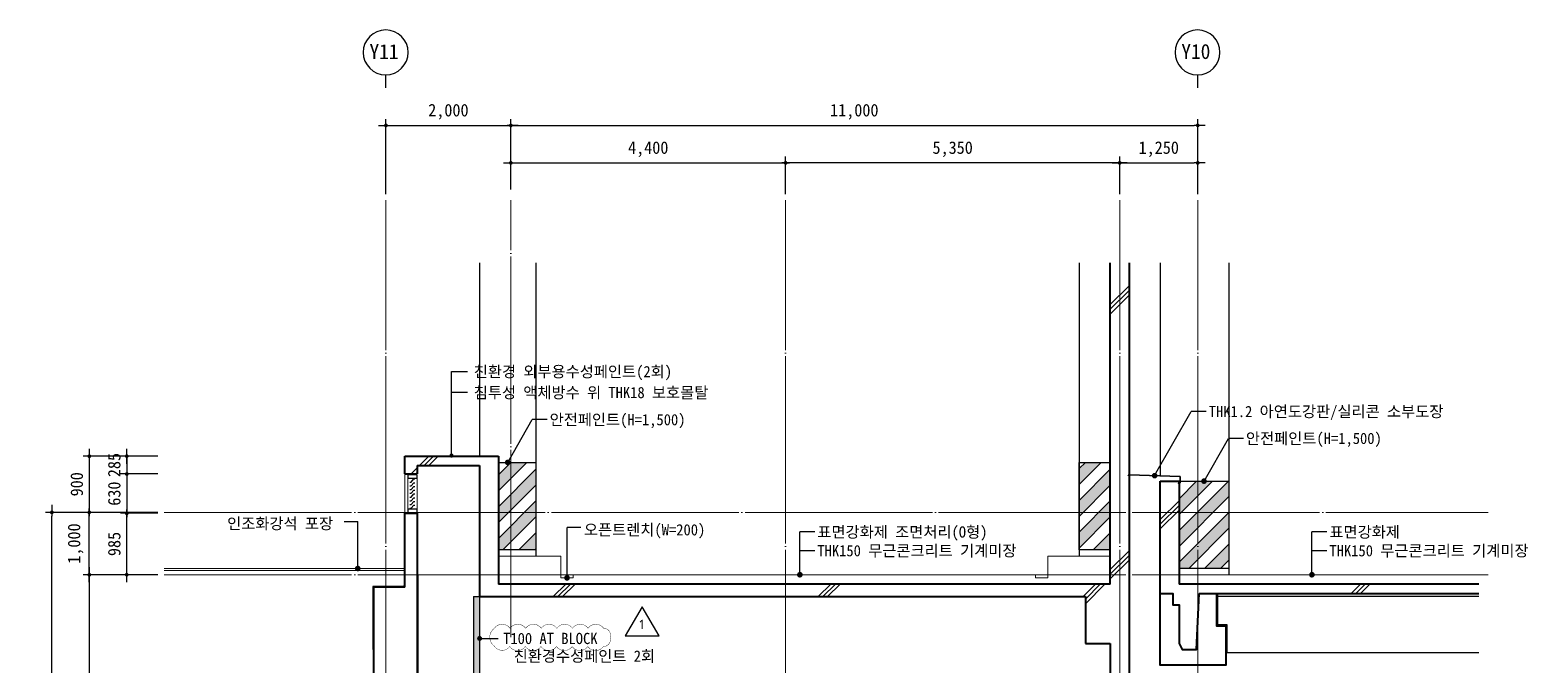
# Model space of a CAD drawing. Header units: inches. Extents: x 224105 to 519834, y 3350 to 70638.
# Drawn here: x 423197 to 447186, y 19109 to 29270 of the extents above; entities that cross this region are included whole.
import ezdxf
from ezdxf.enums import TextEntityAlignment as Align
from ezdxf.xclip import XClip

# ---------------------------------------------------------------- set-up
doc = ezdxf.new("R2010")
doc.units = ezdxf.units.IN
doc.header["$MEASUREMENT"] = 0
doc.header["$XCLIPFRAME"] = 2
doc.linetypes.add('CEN', pattern=[62, 60, -1, 0, -1])
doc.linetypes.add('HID', pattern=[2, 1.1, -0.9])
doc.layers.get('0').update_dxf_attribs({"linetype": 'CONTINUOUS'})
for name, color, linetype, lineweight in [('A-AXIS-BUBL', 7, 'CONTINUOUS', 25), ('A-AXIS-LINE', 1, 'CEN', 15), ('A-BORD-TEXT', 3, 'CONTINUOUS', 25), ('A-CONC-LIN1', 2, 'CONTINUOUS', 40), ('A-CONC-LIN2', 7, 'CONTINUOUS', 25), ('A-DIMS', 7, 'CONTINUOUS', 25), ('A-DWXM-WIND', 4, 'CONTINUOUS', 25), ('A-ELEV-LIN2', 7, 'CONTINUOUS', 25), ('A-ELEV-LIN3', 8, 'CONTINUOUS', 18), ('A-MKXS-LEAD', 7, 'CONTINUOUS', 25), ('A-MKXS-TEXT1', 3, 'CONTINUOUS', 25), ('A-SECT-LIN1', 4, 'CONTINUOUS', 25), ('A-WAXM-BLOC', 3, 'CONTINUOUS', 25), ('A-XXXX-FIN2', 6, 'CONTINUOUS', 20), ('A-XXXX-HATC', 8, 'CONTINUOUS', 18), ('A-XXXX-TXT2', 3, 'CONTINUOUS', 25), ('A-XXXX-WAT1', 9, 'HID', 20), ('REV-202205', 20, 'CONTINUOUS', 25)]:
    doc.layers.add(name, color=color, linetype=linetype, lineweight=lineweight)
doc.layers.add('SCREW', color=6, linetype='CONTINUOUS')
doc.styles.add('HY울릉도L', font='H2GTRE.TTF')
doc.styles.add('돋움체', font='')
doc.styles.add('맑은고딕', font='malgun.ttf')
doc.styles.get('돋움체').set_extended_font_data('DotumChe')
doc.dimstyles.new('CDIM', dxfattribs={"dimtxt": 2, "dimasz": 0.6, "dimexe": 1, "dimexo": 1, "dimgap": 1, "dimtad": 1, "dimdec": 0, "dimrnd": 0.5, "dimzin": 0, "dimdsep": 32, "dimlunit": 6, "dimtxsty": 'HY울릉도L', "dimblk1": '_CIDOT', "dimblk2": '_CIDOT', "dimsah": 1, "dimcen": 4.5, "dimclrd": 2, "dimclre": 2, "dimclrt": 7, "dimadec": 0, "dimazin": 0, "dimtfac": 1, "dimtdec": 0, "dimtix": 1, "dimtmove": 2, "dimatfit": 1, "dimldrblk": '_CIDOT', "dimfxl": 1, "dimtolj": 1, "dimtzin": 0, "dimlwd": -1, "dimarcsym": 0})

# ---------------------------------------------------------------- blocks, each defined once
blk = doc.blocks.new('_CIDOT')
at = {"color": 0, "linetype": 'ByBlock'}
blk.add_line((2, 0), (-1, 0), dxfattribs=at)
at = {"color": 0, "linetype": 'ByBlock', "const_width": 0.5}
blk.add_lwpolyline([(-0.25, 0, 1), (0.25, 0, 1)], format="xyb", close=True, dxfattribs=at)
blk = doc.blocks.new('*D55')
at = {"layer": 'A-DIMS', "lineweight": -2, "transparency": 16777216}
for p, q in [((425247, 21540), (423447, 21540)), ((425247, 11540), (423447, 11540))]:
    blk.add_line(p, q, dxfattribs=at)
at = {"layer": 'A-DIMS', "transparency": 16777216}
blk.add_line((423547, 11600), (423547, 21480), dxfattribs=at)
at = {"layer": 'A-DIMS', "transparency": 16777216, "xscale": 60, "yscale": 60, "zscale": 60}
for p, rotation in [((423547, 21540), 90), ((423547, 11540), 270)]:
    blk.add_blockref('_CIDOT', p, dxfattribs=dict(at, rotation=rotation))
at = {"layer": 'A-DIMS', "color": 3, "transparency": 16777216, "insert": (423328, 16540), "char_height": 200, "attachment_point": 5, "rotation": 90, "style": '돋움체'}
blk.add_mtext('\\A1;10,000', dxfattribs=at)
blk = doc.blocks.new('*D57')
at = {"layer": 'A-DIMS', "lineweight": -2, "transparency": 16777216}
for p, q in [((425247, 21540), (424047, 21540)), ((425247, 20540), (424047, 20540))]:
    blk.add_line(p, q, dxfattribs=at)
at = {"layer": 'A-DIMS', "transparency": 16777216}
blk.add_line((424147, 20600), (424147, 21480), dxfattribs=at)
at = {"layer": 'A-DIMS', "transparency": 16777216, "xscale": 60, "yscale": 60, "zscale": 60}
for p, rotation in [((424147, 21540), 90), ((424147, 20540), 270)]:
    blk.add_blockref('_CIDOT', p, dxfattribs=dict(at, rotation=rotation))
at = {"layer": 'A-DIMS', "color": 3, "transparency": 16777216, "insert": (423928, 21040), "char_height": 200, "attachment_point": 5, "rotation": 90, "style": '돋움체'}
blk.add_mtext('\\A1;1,000', dxfattribs=at)
blk = doc.blocks.new('*D59')
at = {"layer": 'A-DIMS', "lineweight": -2, "transparency": 16777216}
for p, q in [((425247, 20540), (424047, 20540)), ((425247, 16240), (424047, 16240))]:
    blk.add_line(p, q, dxfattribs=at)
at = {"layer": 'A-DIMS', "transparency": 16777216}
blk.add_line((424147, 20480), (424147, 16300), dxfattribs=at)
at = {"layer": 'A-DIMS', "transparency": 16777216, "xscale": 60, "yscale": 60, "zscale": 60}
for p, rotation in [((424147, 20540), 90), ((424147, 16240), 270)]:
    blk.add_blockref('_CIDOT', p, dxfattribs=dict(at, rotation=rotation))
at = {"layer": 'A-DIMS', "color": 3, "transparency": 16777216, "insert": (423928, 18390), "char_height": 200, "attachment_point": 5, "rotation": 90, "style": '돋움체'}
blk.add_mtext('\\A1;4,300', dxfattribs=at)
blk = doc.blocks.new('A$C36533B92')
at = {"layer": 'A-AXIS-BUBL', "ltscale": 0.2}
blk.add_line((0, -210), (0, 0), dxfattribs=at)
blk.add_circle((4, 360), 360, dxfattribs=at)
blk = doc.blocks.new('*D60')
at = {"layer": 'A-DIMS', "lineweight": -2, "transparency": 16777216}
for p, q in [((430897, 26715), (430897, 27840)), ((441897, 26640), (441897, 27840))]:
    blk.add_line(p, q, dxfattribs=at)
at = {"layer": 'A-DIMS', "transparency": 16777216}
blk.add_line((430957, 27740), (441837, 27740), dxfattribs=at)
at = {"layer": 'A-DIMS', "transparency": 16777216, "xscale": 60, "yscale": 60, "zscale": 60, "rotation": 180}
blk.add_blockref('_CIDOT', (430897, 27740), dxfattribs=at)
at = {"layer": 'A-DIMS', "transparency": 16777216, "xscale": 60, "yscale": 60, "zscale": 60}
blk.add_blockref('_CIDOT', (441897, 27740), dxfattribs=at)
at = {"layer": 'A-DIMS', "color": 3, "transparency": 16777216, "insert": (436397, 27959), "char_height": 200, "attachment_point": 5, "style": '돋움체'}
blk.add_mtext('\\A1;11,000', dxfattribs=at)
blk = doc.blocks.new('*D61')
at = {"layer": 'A-DIMS', "lineweight": -2, "transparency": 16777216}
for p, q in [((430897, 26715), (430897, 27240)), ((435297, 26640), (435297, 27240))]:
    blk.add_line(p, q, dxfattribs=at)
at = {"layer": 'A-DIMS', "transparency": 16777216}
blk.add_line((430957, 27140), (435237, 27140), dxfattribs=at)
at = {"layer": 'A-DIMS', "transparency": 16777216, "xscale": 60, "yscale": 60, "zscale": 60, "rotation": 180}
blk.add_blockref('_CIDOT', (430897, 27140), dxfattribs=at)
at = {"layer": 'A-DIMS', "transparency": 16777216, "xscale": 60, "yscale": 60, "zscale": 60}
blk.add_blockref('_CIDOT', (435297, 27140), dxfattribs=at)
at = {"layer": 'A-DIMS', "color": 3, "transparency": 16777216, "insert": (433097, 27359), "char_height": 200, "attachment_point": 5, "style": '돋움체'}
blk.add_mtext('\\A1;4,400', dxfattribs=at)
blk = doc.blocks.new('*D62')
at = {"layer": 'A-DIMS', "lineweight": -2, "transparency": 16777216}
for p, q in [((435297, 26640), (435297, 27240)), ((440647, 26640), (440647, 27240))]:
    blk.add_line(p, q, dxfattribs=at)
at = {"layer": 'A-DIMS', "transparency": 16777216}
blk.add_line((440587, 27140), (435357, 27140), dxfattribs=at)
at = {"layer": 'A-DIMS', "transparency": 16777216, "xscale": 60, "yscale": 60, "zscale": 60, "rotation": 180}
blk.add_blockref('_CIDOT', (435297, 27140), dxfattribs=at)
at = {"layer": 'A-DIMS', "transparency": 16777216, "xscale": 60, "yscale": 60, "zscale": 60}
blk.add_blockref('_CIDOT', (440647, 27140), dxfattribs=at)
at = {"layer": 'A-DIMS', "color": 3, "transparency": 16777216, "insert": (437972, 27359), "char_height": 200, "attachment_point": 5, "style": '돋움체'}
blk.add_mtext('\\A1;5,350', dxfattribs=at)
blk = doc.blocks.new('*D63')
at = {"layer": 'A-DIMS', "lineweight": -2, "transparency": 16777216}
for p, q in [((440647, 26640), (440647, 27240)), ((441897, 26640), (441897, 27240))]:
    blk.add_line(p, q, dxfattribs=at)
at = {"layer": 'A-DIMS', "transparency": 16777216}
blk.add_line((440707, 27140), (441837, 27140), dxfattribs=at)
at = {"layer": 'A-DIMS', "transparency": 16777216, "xscale": 60, "yscale": 60, "zscale": 60, "rotation": 180}
blk.add_blockref('_CIDOT', (440647, 27140), dxfattribs=at)
at = {"layer": 'A-DIMS', "transparency": 16777216, "xscale": 60, "yscale": 60, "zscale": 60}
blk.add_blockref('_CIDOT', (441897, 27140), dxfattribs=at)
at = {"layer": 'A-DIMS', "color": 3, "transparency": 16777216, "insert": (441272, 27359), "char_height": 200, "attachment_point": 5, "style": '돋움체'}
blk.add_mtext('\\A1;1,250', dxfattribs=at)
blk = doc.blocks.new('*D64')
at = {"layer": 'A-DIMS', "lineweight": -2, "transparency": 16777216}
for p, q in [((428897, 26640), (428897, 27840)), ((430897, 26715), (430897, 27840))]:
    blk.add_line(p, q, dxfattribs=at)
at = {"layer": 'A-DIMS', "transparency": 16777216}
blk.add_line((428957, 27740), (430837, 27740), dxfattribs=at)
at = {"layer": 'A-DIMS', "transparency": 16777216, "xscale": 60, "yscale": 60, "zscale": 60, "rotation": 180}
blk.add_blockref('_CIDOT', (428897, 27740), dxfattribs=at)
at = {"layer": 'A-DIMS', "transparency": 16777216, "xscale": 60, "yscale": 60, "zscale": 60}
blk.add_blockref('_CIDOT', (430897, 27740), dxfattribs=at)
at = {"layer": 'A-DIMS', "color": 3, "transparency": 16777216, "insert": (429897, 27959), "char_height": 200, "attachment_point": 5, "style": '돋움체'}
blk.add_mtext('\\A1;2,000', dxfattribs=at)
blk = doc.blocks.new('A$C00587857')
at = {"layer": 'A-ELEV-LIN3'}
h = blk.add_hatch(color=256, dxfattribs=at)
h.dxf.hatch_style = 1
h.paths.add_polyline_path([(-127, 1400), (0, 1400), (0, 1273)], flags=17)
h.paths.add_polyline_path([(0, 764), (-636, 1400), (-382, 1400), (0, 1018)])
h.paths.add_polyline_path([(-1145, 1400), (-891, 1400), (0, 509), (0, 255)])
h.paths.add_polyline_path([(-1655, 1400), (-255, 0), (0, 0), (-1400, 1400)])
h.paths.add_polyline_path([(-1800, 1036), (-764, 0), (-509, 0), (-1800, 1291)])
h.paths.add_polyline_path([(-1800, 527), (-1800, 782), (-1018, 0), (-1273, 0)], flags=17)
h.paths.add_polyline_path([(-1527, 0), (-1782, 0), (-1800, 18), (-1800, 273)])
blk.add_line((-1600, 327), (-1600, 327), dxfattribs=at)
for points in [[(-1800, 1036), (-764, 0), (-509, 0), (-1800, 1291)], [(-1655, 1400), (-255, 0), (0, 0), (-1400, 1400)], [(0, 764), (-636, 1400), (-382, 1400), (0, 1018)], [(-127, 1400), (0, 1400), (0, 1273)], [(-1800, 527), (-1800, 782), (-1018, 0), (-1273, 0)], [(-1527, 0), (-1782, 0), (-1800, 18), (-1800, 273)]]:
    blk.add_lwpolyline(points, close=True, dxfattribs=at)
blk.add_lwpolyline([(-1145, 1400), (-891, 1400), (0, 509), (0, 255), (-1145, 1400)], dxfattribs=at)
blk = doc.blocks.new('*D70')
at = {"layer": 'A-DIMS', "lineweight": -2, "transparency": 16777216}
for p, q in [((425247, 22440), (424047, 22440)), ((425247, 21540), (424047, 21540))]:
    blk.add_line(p, q, dxfattribs=at)
at = {"layer": 'A-DIMS', "transparency": 16777216}
blk.add_line((424147, 22380), (424147, 21600), dxfattribs=at)
at = {"layer": 'A-DIMS', "transparency": 16777216, "xscale": 60, "yscale": 60, "zscale": 60}
for p, rotation in [((424147, 22440), 90), ((424147, 21540), 270)]:
    blk.add_blockref('_CIDOT', p, dxfattribs=dict(at, rotation=rotation))
at = {"layer": 'A-DIMS', "color": 3, "transparency": 16777216, "insert": (423947, 21990), "char_height": 200, "attachment_point": 5, "rotation": 90, "style": '돋움체'}
blk.add_mtext('\\A1;900', dxfattribs=at)
blk = doc.blocks.new('*D71')
at = {"layer": 'A-DIMS', "lineweight": -2, "transparency": 16777216}
for p, q in [((425247, 21525), (424647, 21525)), ((425247, 20540), (424647, 20540))]:
    blk.add_line(p, q, dxfattribs=at)
at = {"layer": 'A-DIMS', "transparency": 16777216}
blk.add_line((424747, 20600), (424747, 21465), dxfattribs=at)
at = {"layer": 'A-DIMS', "transparency": 16777216, "xscale": 60, "yscale": 60, "zscale": 60}
for p, rotation in [((424747, 21525), 90), ((424747, 20540), 270)]:
    blk.add_blockref('_CIDOT', p, dxfattribs=dict(at, rotation=rotation))
at = {"layer": 'A-DIMS', "color": 3, "transparency": 16777216, "insert": (424547, 21033), "char_height": 200, "attachment_point": 5, "rotation": 90, "style": '돋움체'}
blk.add_mtext('\\A1;985', dxfattribs=at)
blk = doc.blocks.new('*D72')
at = {"layer": 'A-DIMS', "lineweight": -2, "transparency": 16777216}
for p, q in [((425247, 22155), (424647, 22155)), ((425247, 21525), (424647, 21525))]:
    blk.add_line(p, q, dxfattribs=at)
at = {"layer": 'A-DIMS', "transparency": 16777216}
blk.add_line((424747, 22095), (424747, 21585), dxfattribs=at)
at = {"layer": 'A-DIMS', "transparency": 16777216, "xscale": 60, "yscale": 60, "zscale": 60}
for p, rotation in [((424747, 22155), 90), ((424747, 21525), 270)]:
    blk.add_blockref('_CIDOT', p, dxfattribs=dict(at, rotation=rotation))
at = {"layer": 'A-DIMS', "color": 3, "transparency": 16777216, "insert": (424547, 21840), "char_height": 200, "attachment_point": 5, "rotation": 90, "style": '돋움체'}
blk.add_mtext('\\A1;630', dxfattribs=at)
blk = doc.blocks.new('*D73')
at = {"layer": 'A-DIMS', "transparency": 16777216}
for p, q in [((424747, 22500), (424747, 22560)), ((424747, 22440), (424747, 22155)), ((424747, 22095), (424747, 22035))]:
    blk.add_line(p, q, dxfattribs=at)
at = {"layer": 'A-DIMS', "lineweight": -2, "transparency": 16777216}
for p, q in [((425247, 22440), (424647, 22440)), ((425247, 22155), (424647, 22155))]:
    blk.add_line(p, q, dxfattribs=at)
at = {"layer": 'A-DIMS', "transparency": 16777216, "xscale": 60, "yscale": 60, "zscale": 60}
for p, rotation in [((424747, 22440), 270), ((424747, 22155), 90)]:
    blk.add_blockref('_CIDOT', p, dxfattribs=dict(at, rotation=rotation))
at = {"layer": 'A-DIMS', "color": 3, "transparency": 16777216, "insert": (424547, 22298), "char_height": 200, "attachment_point": 5, "rotation": 90, "style": '돋움체'}
blk.add_mtext('\\A1;285', dxfattribs=at)
blk = doc.blocks.new('SCREW')
at = {"layer": 'SCREW'}
for p, q in [((2650, -805), (2658, -805)), ((2658, -805), (2650, -805)), ((2650, -805), (2650, -805)), ((2652, -793), (2653, -793)), ((2653, -793), (2652, -793)), ((2654, -793), (2652, -793)), ((2656, -794), (2652, -794)), ((2652, -794), (2653, -794)), ((2653, -795), (2652, -794)), ((2656, -795), (2652, -796)), ((2652, -796), (2653, -795)), ((2656, -796), (2652, -797)), ((2652, -797), (2653, -796)), ((2653, -796), (2652, -796)), ((2653, -797), (2652, -797)), ((2656, -798), (2652, -798)), ((2652, -798), (2653, -798)), ((2653, -798), (2652, -798)), ((2656, -799), (2652, -800)), ((2652, -800), (2653, -799)), ((2656, -800), (2652, -801)), ((2652, -801), (2653, -800)), ((2653, -800), (2652, -800)), ((2656, -801), (2652, -802)), ((2653, -801), (2652, -801)), ((2653, -802), (2652, -802)), ((2652, -802), (2653, -802)), ((2656, -803), (2652, -803)), ((2653, -804), (2652, -803)), ((2652, -803), (2653, -803)), ((2656, -804), (2652, -805)), ((2652, -805), (2653, -804)), ((2653, -790), (2654, -789)), ((2653, -790), (2654, -790)), ((2653, -793), (2653, -790)), ((2653, -794), (2653, -793)), ((2653, -793), (2654, -793)), ((2653, -793), (2654, -793)), ((2653, -794), (2656, -794)), ((2656, -794), (2653, -795)), ((2653, -795), (2656, -795)), ((2653, -795), (2653, -795)), ((2656, -796), (2653, -796)), ((2653, -796), (2656, -796)), ((2653, -796), (2653, -796)), ((2656, -797), (2653, -797)), ((2653, -798), (2656, -797)), ((2653, -798), (2653, -797)), ((2656, -798), (2653, -798)), ((2653, -799), (2653, -798)), ((2656, -799), (2653, -800)), ((2653, -799), (2656, -799)), ((2653, -800), (2656, -800)), ((2653, -800), (2653, -800)), ((2656, -801), (2653, -801)), ((2653, -802), (2656, -801)), ((2653, -802), (2653, -801)), ((2656, -802), (2653, -802)), ((2653, -803), (2656, -802)), ((2653, -803), (2653, -802)), ((2656, -803), (2653, -804)), ((2653, -804), (2656, -804)), ((2653, -804), (2653, -804)), ((2654, -789), (2654, -793)), ((2654, -793), (2655, -793)), ((2654, -793), (2654, -793)), ((2654, -807), (2654, -806)), ((2654, -806), (2654, -806)), ((2655, -806), (2654, -806)), ((2655, -807), (2655, -806)), ((2656, -794), (2656, -791)), ((2656, -794), (2656, -794)), ((2656, -794), (2656, -795)), ((2656, -794), (2656, -794)), ((2656, -795), (2656, -795)), ((2656, -795), (2656, -796)), ((2656, -796), (2656, -797)), ((2656, -796), (2656, -796)), ((2656, -796), (2656, -796)), ((2656, -797), (2656, -797)), ((2656, -797), (2656, -798)), ((2656, -797), (2656, -797)), ((2656, -798), (2656, -798)), ((2656, -798), (2656, -799)), ((2656, -798), (2656, -799)), ((2656, -799), (2656, -800)), ((2656, -799), (2656, -800)), ((2656, -799), (2656, -799)), ((2656, -799), (2656, -799)), ((2656, -800), (2656, -800)), ((2656, -800), (2656, -801)), ((2656, -801), (2656, -801)), ((2656, -801), (2656, -802)), ((2656, -801), (2656, -801)), ((2656, -801), (2656, -801)), ((2656, -802), (2656, -802)), ((2656, -802), (2656, -803)), ((2656, -802), (2656, -802)), ((2656, -803), (2656, -803)), ((2656, -803), (2656, -804)), ((2656, -803), (2656, -804)), ((2656, -804), (2656, -804)), ((2656, -804), (2656, -805)), ((2656, -804), (2656, -804)), ((2658, -805), (2658, -805))]:
    blk.add_line(p, q, dxfattribs=at)
for centre, radius, start, end in [((2654, -802), 4.99, 221.1042, 318.8958), ((2654, -790), 1.65, 57.5313, 85.5597), ((2653, -791), 2.84, 358.1657, 42.9584), ((2652, -791), 3.22, 327.4176, 0.6916)]:
    blk.add_arc(centre, radius, start, end, dxfattribs=at)
blk = doc.blocks.new('PIs4')
at = {"layer": 'SCREW'}
blk.add_blockref('SCREW', (-2654, 805), dxfattribs=at)
blk = doc.blocks.new('A$C098F3C96')
at = {"layer": 'REV-202205'}
blk.add_lwpolyline([(2252, 3900), (0, 0), (4504, 0)], close=True, dxfattribs=at)
at = {"layer": 'A-BORD-TEXT', "style": '맑은고딕'}
blk.add_text('1', height=1250, dxfattribs=at).set_placement((2227, 1534), align=Align.MIDDLE)

msp = doc.modelspace()

# ---------------------------------------------------------------- hatches: boundary and pattern name
at = {"layer": 'A-ELEV-LIN3'}
h = msp.add_hatch(dxfattribs=at)
h.set_pattern_fill('DOTS', color=256, scale=10)
h.set_pattern_definition([(0, (0, 0), (7.9375, 15.875), [0, -15.875])])
h.paths.add_polyline_path([(430297, 20190.1), (430297, 16340.1), (430397, 16340.1), (430397, 20190.1)])
at = {"layer": 'A-MKXS-LEAD'}
h = msp.add_hatch(color=256, dxfattribs=at)
edge = h.paths.add_edge_path()
edge.add_arc((429947, 22449.3), 33.3, 0, 360)
h = msp.add_hatch(color=256, dxfattribs=at)
edge = h.paths.add_edge_path()
edge.add_arc((430397, 19519.7), 40, 0, 360)
at = {"layer": 'A-XXXX-HATC'}
h = msp.add_hatch(dxfattribs=at)
h.set_pattern_fill('CONC', color=256, scale=100)
h.set_pattern_definition([(45, (0, 0), (-2121.32, 2121.32), []), (45, (0, 75), (-2121.32, 2121.32), []), (45, (0, 150), (-2121.32, 2121.32), [])])
h.paths.add_polyline_path([(444747, 10040.1), (446397, 10040.1), (446397, 10340.1), (442397, 10340.1), (442397, 10540.1), (442197, 10540.1), (442197, 10340.1), (440797, 10340.1), (440797, 25540.1), (440497, 25540.1), (440497, 20390.1), (430697, 20390.1), (430697, 22440.1), (429197, 22440.1), (429197, 22155.1), (429397, 22155.1), (429397, 22290.1), (430397, 22290.1), (430397, 20190.1), (440097, 20190.1), (440097, 19440.1), (440497, 19440.1), (440497, 10340.1), (435747, 10340.1), (435747, 10540.1), (435547, 10540.1), (435547, 10340.1), (435447, 10340.1), (435447, 16040.1), (435747, 16040.1), (435747, 16290.1), (435547, 16290.1), (435547, 16240.1), (430397, 16240.1), (430397, 16340.1), (430197, 16340.1), (430197, 16240.1), (429397, 16240.1), (429397, 21525.1), (429197, 21525.1), (429197, 20340.1), (428697, 20340.1), (428697, 15540.1), (429396.6, 15540.1), (429397, 10340.1), (429097, 10340.1), (429097, 8740.1), (432997, 8740.1), (432997, 10040.1), (437847, 10040.1), (437847, 7140.1), (444747, 7140.1)])
h.paths.add_polyline_path([(435147, 10340.1), (430097, 10340.1), (430096.6, 16040.1), (435147, 16040.1)], flags=16)
h.paths.add_polyline_path([(442347, 19720.1), (442197, 19720.1), (442197, 20240.1), (441917, 20240.1), (441877, 19340.1), (441647, 19340.1), (441597, 19440.1), (441597, 20060.1), (441497, 20060.1), (441497, 20240.1), (441297, 20240.1), (441297, 19090.1), (442347, 19090.1)], flags=17)
h.paths.add_polyline_path([(441597, 22040.1), (441297, 22040.1), (441297, 20240.1), (441497, 20240.1), (441497, 20060.1), (441597, 20060.1), (441597, 19440.1), (441647, 19340.1), (441877, 19340.1), (441917, 20240.1), (446397, 20240.1), (446397, 20390.1), (441597, 20390.1)], flags=17)

# ---------------------------------------------------------------- linework, layer by layer
at = {"color": 5}
msp.add_lwpolyline([(440797.5, 22130.1), (440797.5, 22139.6), (441616, 22115.7), (441616, 22010.6), (441598.5, 22010.6), (441598.5, 22000.1, -0.4142136), (441598.1, 21999.7), (441598, 21999.7, -0.4472438), (441597.6, 22000.2), (441598.4, 22007.1), (441597.9, 22007.2), (441597.1, 22000.2, 0.4472438), (441598, 21999.2), (441598.1, 21999.2, 0.4142136), (441599, 22000.1), (441599, 22010.1), (441616.5, 22010.1), (441616.5, 22116.2), (440797, 22140.1), (440797, 22130.1, 0.4142136), (440797.9, 22129.2), (440798, 22129.2, 0.4472438), (440798.9, 22130.2), (440798.1, 22137.2), (440797.6, 22137.1), (440798.4, 22130.2, -0.4472438), (440798, 22129.7), (440797.9, 22129.7, -0.4142136), (440797.5, 22130.1)], format="xyb", dxfattribs=at)
at = {"layer": 'A-AXIS-LINE', "ltscale": 50}
for p, q in [((428897, 5540.1), (428897, 26540.1)), ((430897, 19540.1), (430897, 26540.1)), ((435297, 5540.1), (435297, 26540.1)), ((440647, 5540.1), (440647, 26540.1)), ((441897, 5540.1), (441897, 26540.1)), ((425347, 21540.1), (446547, 21540.1)), ((425347, 20540.1), (446547, 20540.1))]:
    msp.add_line(p, q, dxfattribs=at)
at = {"layer": 'A-CONC-LIN1'}
for p, q in [((440497, 20390.1), (440497, 25540.1)), ((440797, 25540.1), (440797, 10340.1)), ((429197, 22440.1), (430697, 22440.1)), ((429197, 22155.1), (429197, 22440.1)), ((430697, 22440.1), (430697, 20390.1)), ((429197, 22155.1), (429397, 22155.1)), ((429397, 22290.1), (429397, 22155.1)), ((429397, 22290.1), (430397, 22290.1)), ((430397, 22290.1), (430397, 20190.1)), ((441297, 20240.1), (441297, 22040.1)), ((441297, 22040.1), (441597, 22040.1)), ((441597, 22040.1), (441597, 20390.1)), ((429197, 20340.1), (429197, 21525.1)), ((429197, 21525.1), (429397, 21525.1)), ((429397, 21525.1), (429397, 16240.1)), ((428697, 20340.1), (428697, 15540.1)), ((429197, 20340.1), (428697, 20340.1)), ((430397, 20190.1), (440097, 20190.1)), ((440497, 20390.1), (430697, 20390.1)), ((440097, 20190.1), (440097, 19440.1)), ((446397, 20390.1), (441597, 20390.1)), ((440097, 19440.1), (440497, 19440.1)), ((440497, 19440.1), (440497, 10340.1))]:
    msp.add_line(p, q, dxfattribs=at)
msp.add_lwpolyline([(441917, 20240.1), (442197, 20240.1), (442197, 19720.1), (442347, 19720.1), (442347, 19090.1), (441297, 19090.1), (441297, 20240.1), (441497, 20240.1), (441497, 20060.1), (441597, 20060.1), (441597, 19440.1), (441647, 19340.1), (441877, 19340.1)], close=True, dxfattribs=at)
msp.add_lwpolyline([(441917, 20240.1), (446397, 20240.1)], dxfattribs=at)
at = {"layer": 'A-CONC-LIN2'}
for points in [[(429187, 20540.1), (429187, 20362.3), (429174.8, 20350.1), (428687, 20350.1), (428687, 19340.1), (428697, 19340.1)], [(429407, 20540.1), (429407, 16262.3), (429419.1, 16250.1), (430297, 16250.1)]]:
    msp.add_lwpolyline(points, dxfattribs=at)
at = {"layer": 'A-DWXM-WIND'}
for points in [[(429247, 22140.1), (429247, 22090.1), (429397, 22090.1), (429397, 22140.1)], [(429247, 21590.1), (429247, 21540.1), (429397, 21540.1), (429397, 21590.1)]]:
    msp.add_lwpolyline(points, close=True, dxfattribs=at)
at = {"layer": 'A-ELEV-LIN2'}
for p, q in [((430397, 25540.1), (430397, 22440.1)), ((431297, 25540.1), (431297, 20840.1)), ((439997, 25540.1), (439997, 20840.1)), ((441297, 25540.1), (441297, 22125)), ((442397, 25540.1), (442397, 20540.1)), ((446397, 20190.1), (442217, 20190.1))]:
    msp.add_line(p, q, dxfattribs=at)
msp.add_lwpolyline([(446397, 19290.1), (442367, 19290.1), (442367, 19740.1), (442217, 19740.1), (442217, 20240.1), (446397, 20240.1)], dxfattribs=at)
at = {"layer": 'A-ELEV-LIN3'}
for p, q in [((430697, 22340.1), (431297, 22340.1)), ((439997, 22340.1), (440497, 22340.1)), ((429197, 21525.1), (429197, 22155.1)), ((429247, 22090.1), (429247, 21590.1)), ((429397, 21590.1), (429397, 22090.1)), ((441597, 22040.1), (442397, 22040.1)), ((430697, 20940.1), (431297, 20940.1)), ((439997, 20940.1), (440497, 20940.1)), ((441797, 20640.1), (442397, 20640.1))]:
    msp.add_line(p, q, dxfattribs=at)
at = {"layer": 'A-MKXS-LEAD'}
for p, q in [((441206.7, 22128.2), (441793.4, 23156.1)), ((442033.4, 23156.1), (441793.4, 23156.1)), ((430847, 22340.1), (431238.1, 23025.4)), ((431478.1, 23025.4), (431238.1, 23025.4)), ((441997, 22040.1), (442388.1, 22725.4)), ((442628.1, 22725.4), (442388.1, 22725.4)), ((428225.6, 21395.9), (428445.7, 21395.9)), ((428445.7, 20640.1), (428445.7, 21395.9)), ((431797, 20490.1), (431797, 21295.9)), ((432017.1, 21295.9), (431797, 21295.9)), ((435525.2, 20540.1), (435525.2, 21225.4)), ((435765.2, 21225.4), (435525.2, 21225.4)), ((443725.1, 20540.1), (443725.1, 21225.4)), ((443965.1, 21225.4), (443725.1, 21225.4)), ((435765.2, 20925.4), (435525.2, 20925.4)), ((443965.1, 20925.4), (443725.1, 20925.4))]:
    msp.add_line(p, q, dxfattribs=at)
for points in [[(429947, 22440.1), (429947, 23795.7), (430203, 23795.7)], [(430203, 23459.8), (429947, 23459.8)], [(430397, 19519.7), (430694.7, 19519.7), (430694.7, 19519.7)]]:
    msp.add_lwpolyline(points, dxfattribs=at)
at = {"layer": 'A-MKXS-LEAD', "const_width": 45}
for points in [[(430869.5, 22340.1, -1), (430824.5, 22340.1, -1)], [(441229.2, 22128.2, -1), (441184.2, 22128.2, -1)], [(442019.5, 22040.1, -1), (441974.5, 22040.1, -1)], [(428423.2, 20640.1, 1), (428468.2, 20640.1, 1)], [(431819.5, 20490.1, -1), (431774.5, 20490.1, -1)], [(435547.7, 20540.1, -1), (435502.7, 20540.1, -1)], [(443747.6, 20540.1, -1), (443702.6, 20540.1, -1)]]:
    msp.add_lwpolyline(points, format="xyb", close=True, dxfattribs=at)
at = {"layer": 'A-SECT-LIN1'}
for points in [[(429282, 22025.1), (429302, 22025.1), (429342, 22075.1), (429362, 22075.1)], [(429282, 21965.1), (429302, 21965.1), (429342, 22015.1), (429362, 22015.1)], [(429282, 21905.1), (429302, 21905.1), (429342, 21955.1), (429362, 21955.1)], [(429282, 21845.1), (429302, 21845.1), (429342, 21895.1), (429362, 21895.1)], [(429282, 21785.1), (429302, 21785.1), (429342, 21835.1), (429362, 21835.1)], [(429282, 21725.1), (429302, 21725.1), (429342, 21775.1), (429362, 21775.1)], [(429282, 21665.1), (429302, 21665.1), (429342, 21715.1), (429362, 21715.1)], [(429282, 21605.1), (429302, 21605.1), (429342, 21655.1), (429362, 21655.1)]]:
    msp.add_lwpolyline(points, dxfattribs=at)
at = {"layer": 'A-WAXM-BLOC'}
for p, q in [((430297, 20190.1), (430297, 16340.1)), ((430297, 20190.1), (430397, 20190.1)), ((430397, 20190.1), (430397, 16340.1))]:
    msp.add_line(p, q, dxfattribs=at)
at = {"layer": 'A-XXXX-FIN2'}
for points in [[(429197, 20640.1), (425347, 20640.1)], [(430697, 20840.1), (431697, 20840.1), (431697, 20540.1)], [(439497, 20540.1), (439497, 20840.1), (440497, 20840.1)], [(429187, 20610.1), (425347, 20610.1)], [(430697, 20540.1), (431697, 20540.1), (431697, 20490.1), (431897, 20490.1), (431897, 20540.1), (439297, 20540.1), (439297, 20490.1), (439497, 20490.1), (439497, 20540.1), (440497, 20540.1)], [(441597, 20540.1), (446397, 20540.1)]]:
    msp.add_lwpolyline(points, dxfattribs=at)
at = {"layer": 'A-XXXX-HATC'}
for radius in [5, 4.5, 4, 3.5, 3, 2.5, 2, 1.5]:
    msp.add_arc((440797, 22140.1), radius, 358.32795, 90, dxfattribs=at)
at = {"layer": 'A-XXXX-WAT1'}
msp.add_lwpolyline([(429192, 20540.1), (429192, 20360.2), (429176.9, 20345.1), (428692, 20345.1), (428692, 19340.1)], dxfattribs=at)
at = {"layer": 'A-XXXX-WAT1', "ltscale": 0.5}
msp.add_lwpolyline([(429402, 20540.1), (429402, 16260.2), (429417, 16245.1), (430297, 16245.1)], dxfattribs=at)
at = {"layer": 'REV-202205', "const_width": 6}
msp.add_lwpolyline([(430633.9, 19681.7, -0.5205671), (430883.9, 19681.7, -0.5205671), (431133.9, 19681.7, -0.5205671), (431383.9, 19681.7, -0.5205671), (431633.9, 19681.7, -0.5205671), (431883.9, 19681.7, -0.5205671), (432133.9, 19681.7, -0.5205671), (432383.9, 19681.7, -0.5205671), (432486, 19533.8, -0.5205671), (432379.2, 19390.6, -0.5205671), (432129.2, 19390.6, -0.5205671), (431879.2, 19390.6, -0.5205671), (431629.2, 19390.6, -0.5205671), (431379.2, 19390.6, -0.5205671), (431129.2, 19390.6, -0.5205671), (430879.2, 19390.6, -0.5205671), (430633.9, 19395.3, -0.5205671)], format="xyb", close=True, dxfattribs=at)

# ---------------------------------------------------------------- block references
at = {"xscale": -1}
for p in [(428897, 28550.2), (441897, 28550.2)]:
    msp.add_blockref('A$C36533B92', p, dxfattribs=at)
ref = msp.add_blockref('A$C00587857', (429497, 20940.1), dxfattribs=dict(xscale=-1))
XClip(ref).set_block_clipping_path([(-1799.9998774806, 0.0000000001), (-1199.9998774803, 1400.0000000023)])
ref = msp.add_blockref('A$C00587857', (438697, 20940.1), dxfattribs=dict(xscale=-1))
XClip(ref).set_block_clipping_path([(-1799.9998774805, -0.000000001), (-1299.9998774805, 1400.0000000019)])
at = {"xscale": -1, "rotation": 90}
for p in [(440798.9, 22134.6), (441599, 22005.1)]:
    msp.add_blockref('PIs4', p, dxfattribs=at)
ref = msp.add_blockref('A$C00587857', (441497, 20640.1), dxfattribs=dict(xscale=-1))
XClip(ref).set_block_clipping_path([(-900.0000000028, 0), (-100.000000003, 1400.0000000029)])
at = {"xscale": 0.1200000002185263, "yscale": 0.1200000002185263, "zscale": 0.1200000002185263}
msp.add_blockref('A$C098F3C96', (432729.8, 19559.3), dxfattribs=at)

# ---------------------------------------------------------------- texts
at = {"layer": 'A-MKXS-TEXT1', "style": '돋움체'}
for s, p in [('친환경 외부용수성페인트(2회)', (430303, 23795.7)), ('침투성 액체방수 위 THK18 보호몰탈', (430303, 23459.8)), ('안전페인트(H=1,500)', (431518.1, 23025.4)), ('THK1.2 아연도강판/실리콘 소부도장', (442073.4, 23156.1)), ('안전페인트(H=1,500)', (442668.1, 22725.4)), ('인조화강석 포장', (426353.8, 21360.9)), ('오픈트렌치(W=200)', (432067.1, 21260.9)), ('표면강화제 조면처리(O형)', (435805.2, 21225.4)), ('표면강화제', (444005.1, 21225.4)), ('THK150 무근콘크리트 기계미장', (435805.2, 20925.4)), ('THK150 무근콘크리트 기계미장', (444005.1, 20925.4)), ('T100 AT BLOCK', (430773.5, 19519.7))]:
    msp.add_text(s, height=180, dxfattribs=at).set_placement(p, align=Align.MIDDLE_LEFT)
msp.add_text('친환경수성페인트 2회', height=180, dxfattribs=at).set_placement((433207.7, 19237.2), align=Align.MIDDLE_RIGHT)
at = {"layer": 'A-XXXX-TXT2', "ltscale": 0.2, "style": '돋움체'}
for s, p in [('Y11', (428866.3, 28923.4)), ('Y10', (441866.3, 28923.4))]:
    msp.add_text(s, height=240, dxfattribs=at).set_placement(p, align=Align.MIDDLE)

# ---------------------------------------------------------------- dimensions: what is measured, and where the dimension line sits
at = {"layer": 'A-DIMS'}
for base, p1, p2, angle, picture, middle in [((430897, 27740.1), (428897, 26540.1), (430897, 26615.3), 0, '*D64', (429897, 27959.2)), ((435297, 27140.1), (440647, 26540.1), (435297, 26540.1), 180, '*D62', (437972, 27359.2)), ((424147, 21540.1), (425347, 22440.1), (425347, 21540.1), 270, '*D70', (423946.8, 21990.1)), ((424747, 22155.1), (425347, 22440.1), (425347, 22155.1), 270, '*D73', (424546.8, 22297.6)), ((424747, 21525.1), (425347, 22155.1), (425347, 21525.1), 270, '*D72', (424546.8, 21840.1)), ((423547, 21540.1), (425347, 11540.1), (425347, 21540.1), 90, '*D55', (423327.9, 16540.1)), ((424147, 21540.1), (425347, 20540.1), (425347, 21540.1), 90, '*D57', (423927.9, 21040.1)), ((424747, 21525.1), (425347, 20540.1), (425347, 21525.1), 90, '*D71', (424546.8, 21032.6)), ((424147, 16240.1), (425347, 20540.1), (425347, 16240.1), 270, '*D59', (423927.9, 18390.1))]:
    dim = msp.add_linear_dim(base=base, p1=p1, p2=p2, angle=angle, dimstyle='CDIM', override={"dimscale": 100, "dimtxsty": '돋움체', "dimclrd": 256, "dimclre": 256, "dimclrt": 3}, dxfattribs=at)
    dim.commit()
    dim.dimension.update_dxf_attribs({"geometry": picture, "text_midpoint": middle})
for base, p1, p2, picture, middle in [((441897, 27740.1), (430897, 26615.3), (441897, 26540.1), '*D60', (436397, 27959.2)), ((435297, 27140.1), (430897, 26615.3), (435297, 26540.1), '*D61', (433097, 27359.2)), ((441897, 27140.1), (440647, 26540.1), (441897, 26540.1), '*D63', (441272, 27359.2))]:
    dim = msp.add_linear_dim(base=base, p1=p1, p2=p2, dimstyle='CDIM', override={"dimscale": 100, "dimtxsty": '돋움체', "dimclrd": 256, "dimclre": 256, "dimclrt": 3}, dxfattribs=at)
    dim.commit()
    dim.dimension.update_dxf_attribs({"geometry": picture, "text_midpoint": middle})

doc.saveas('drawing.dxf')
